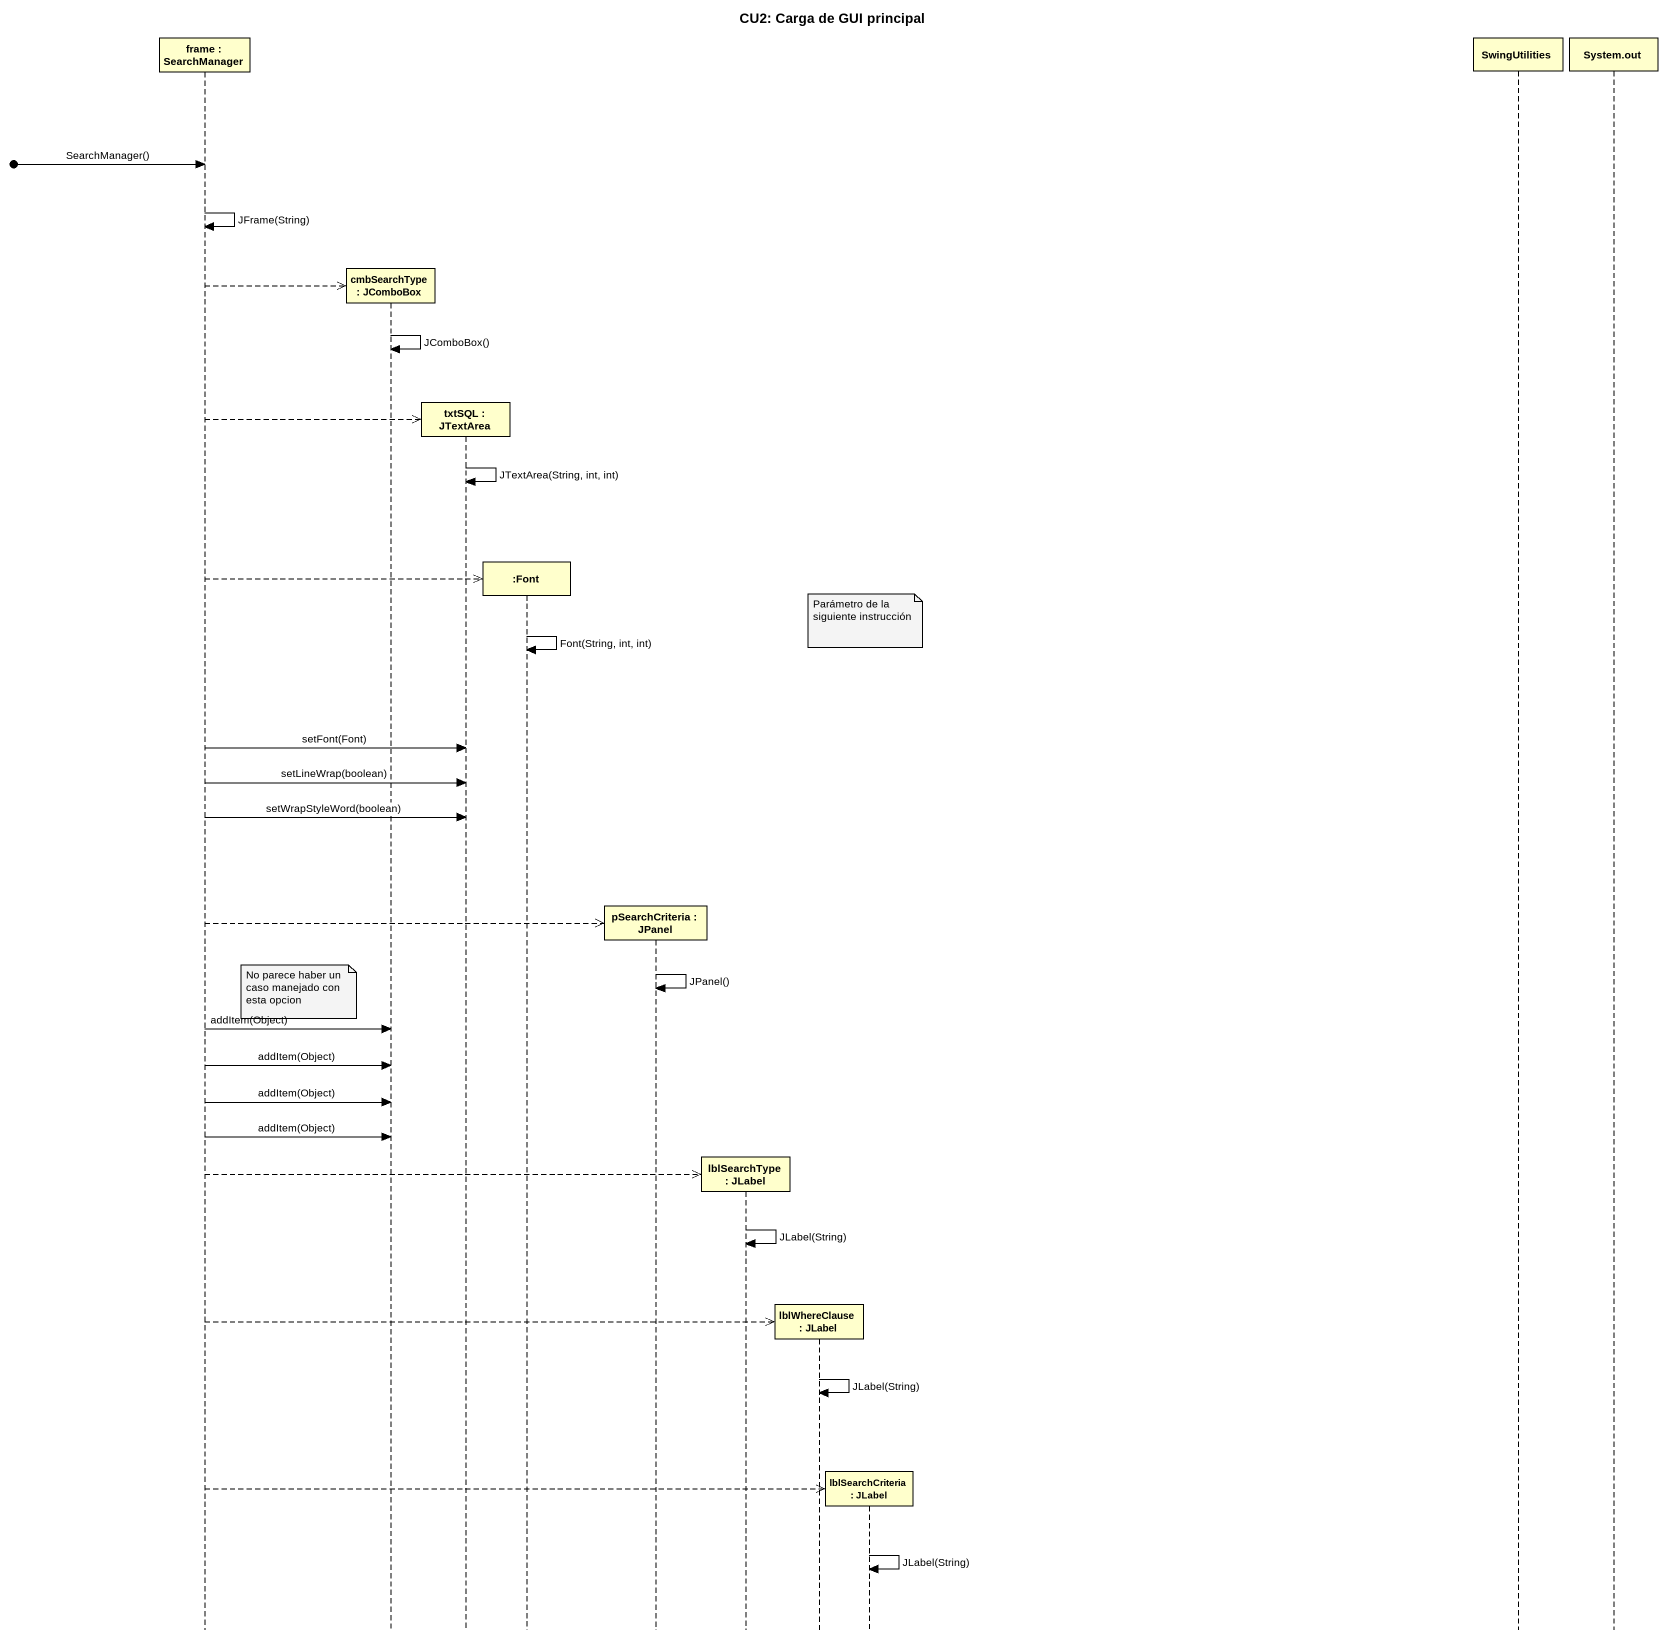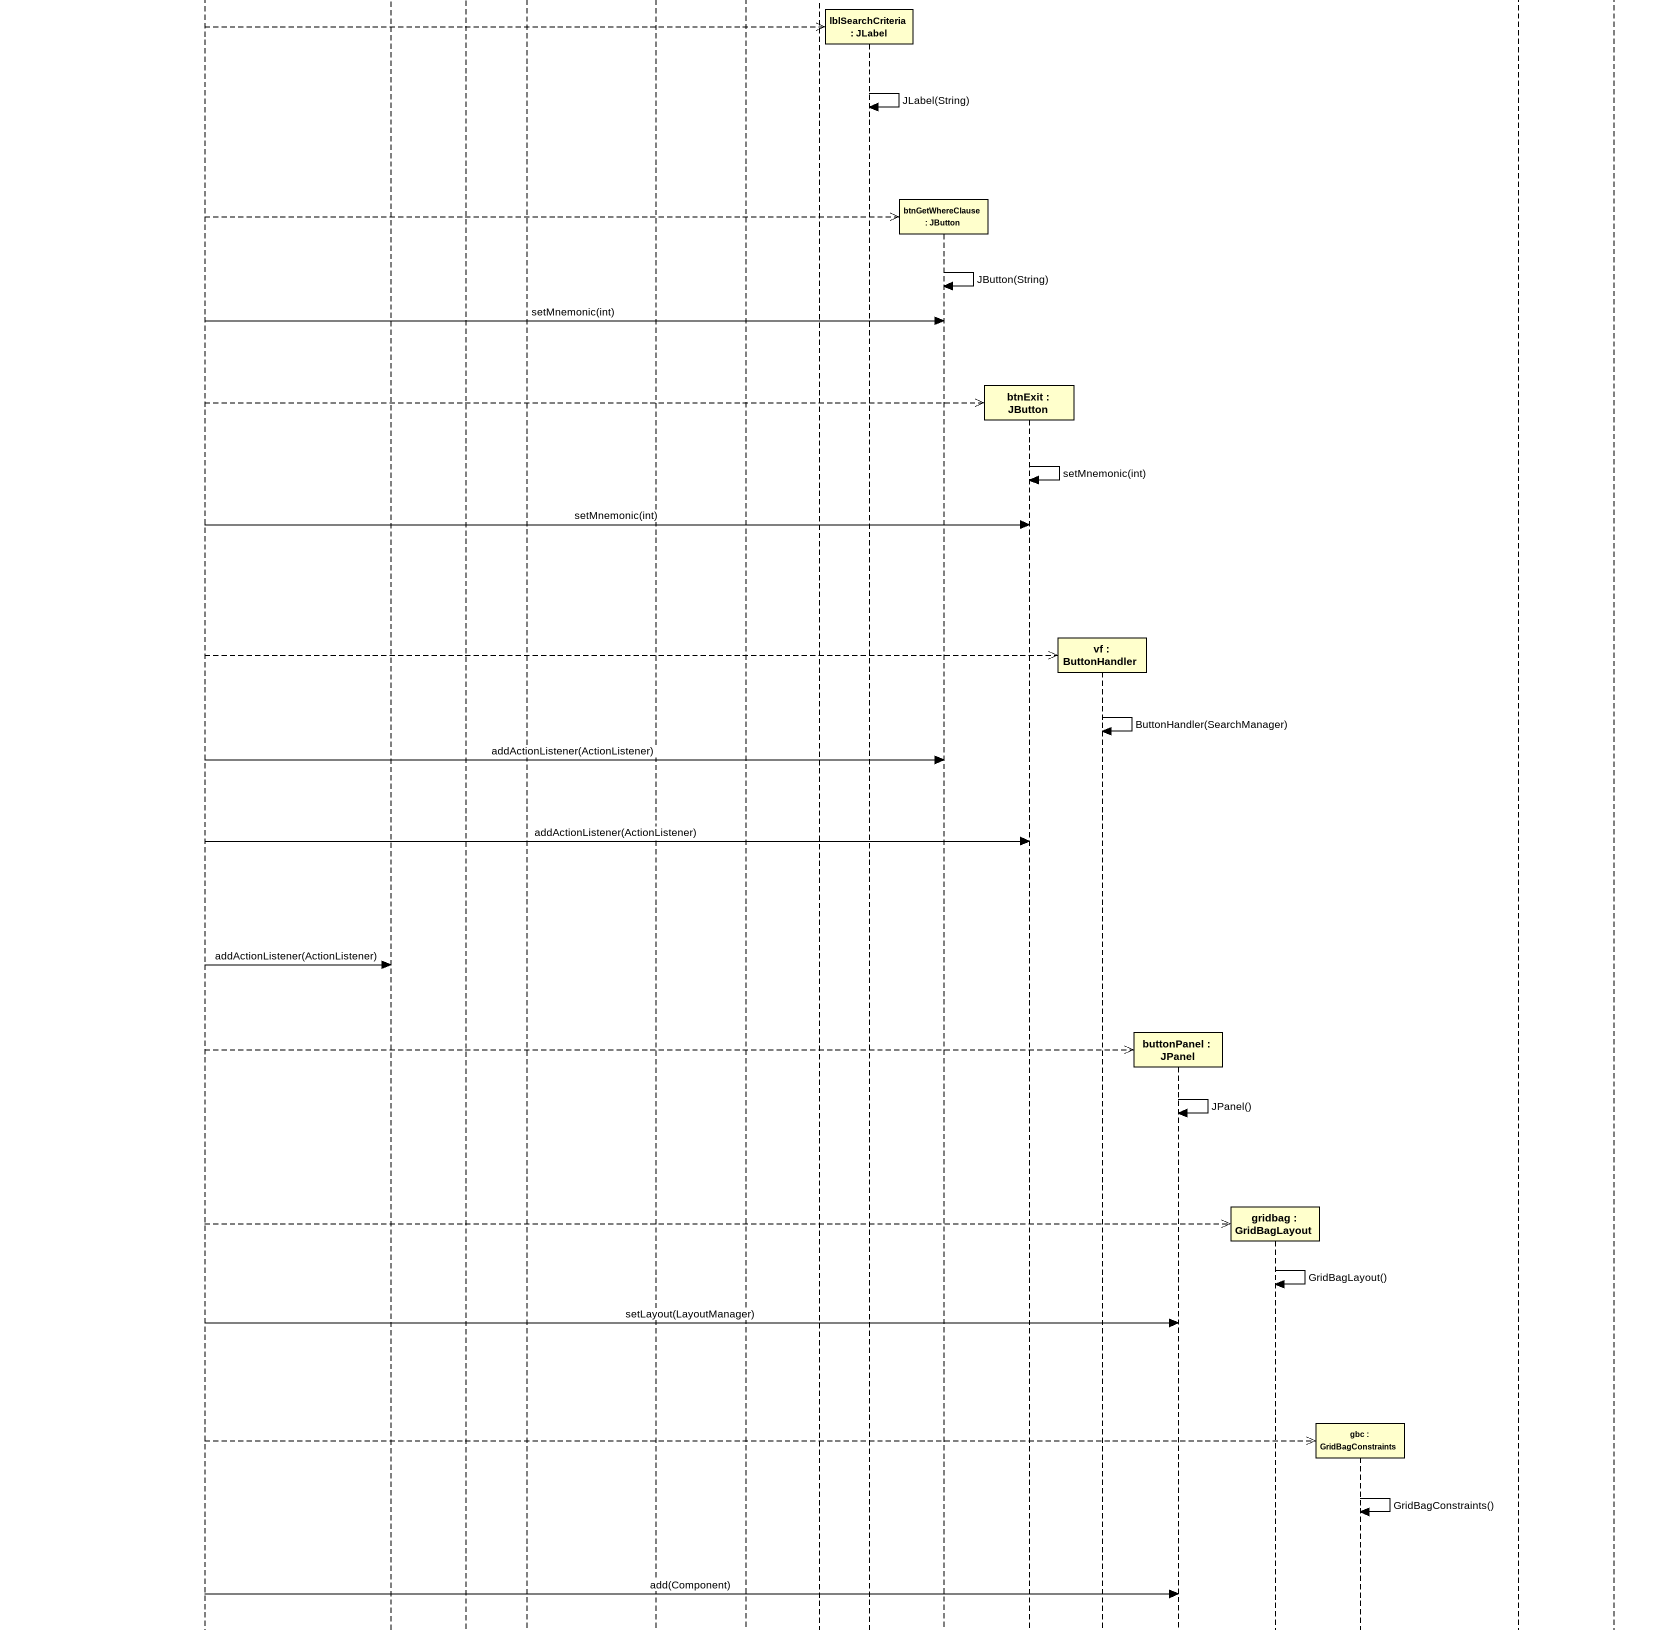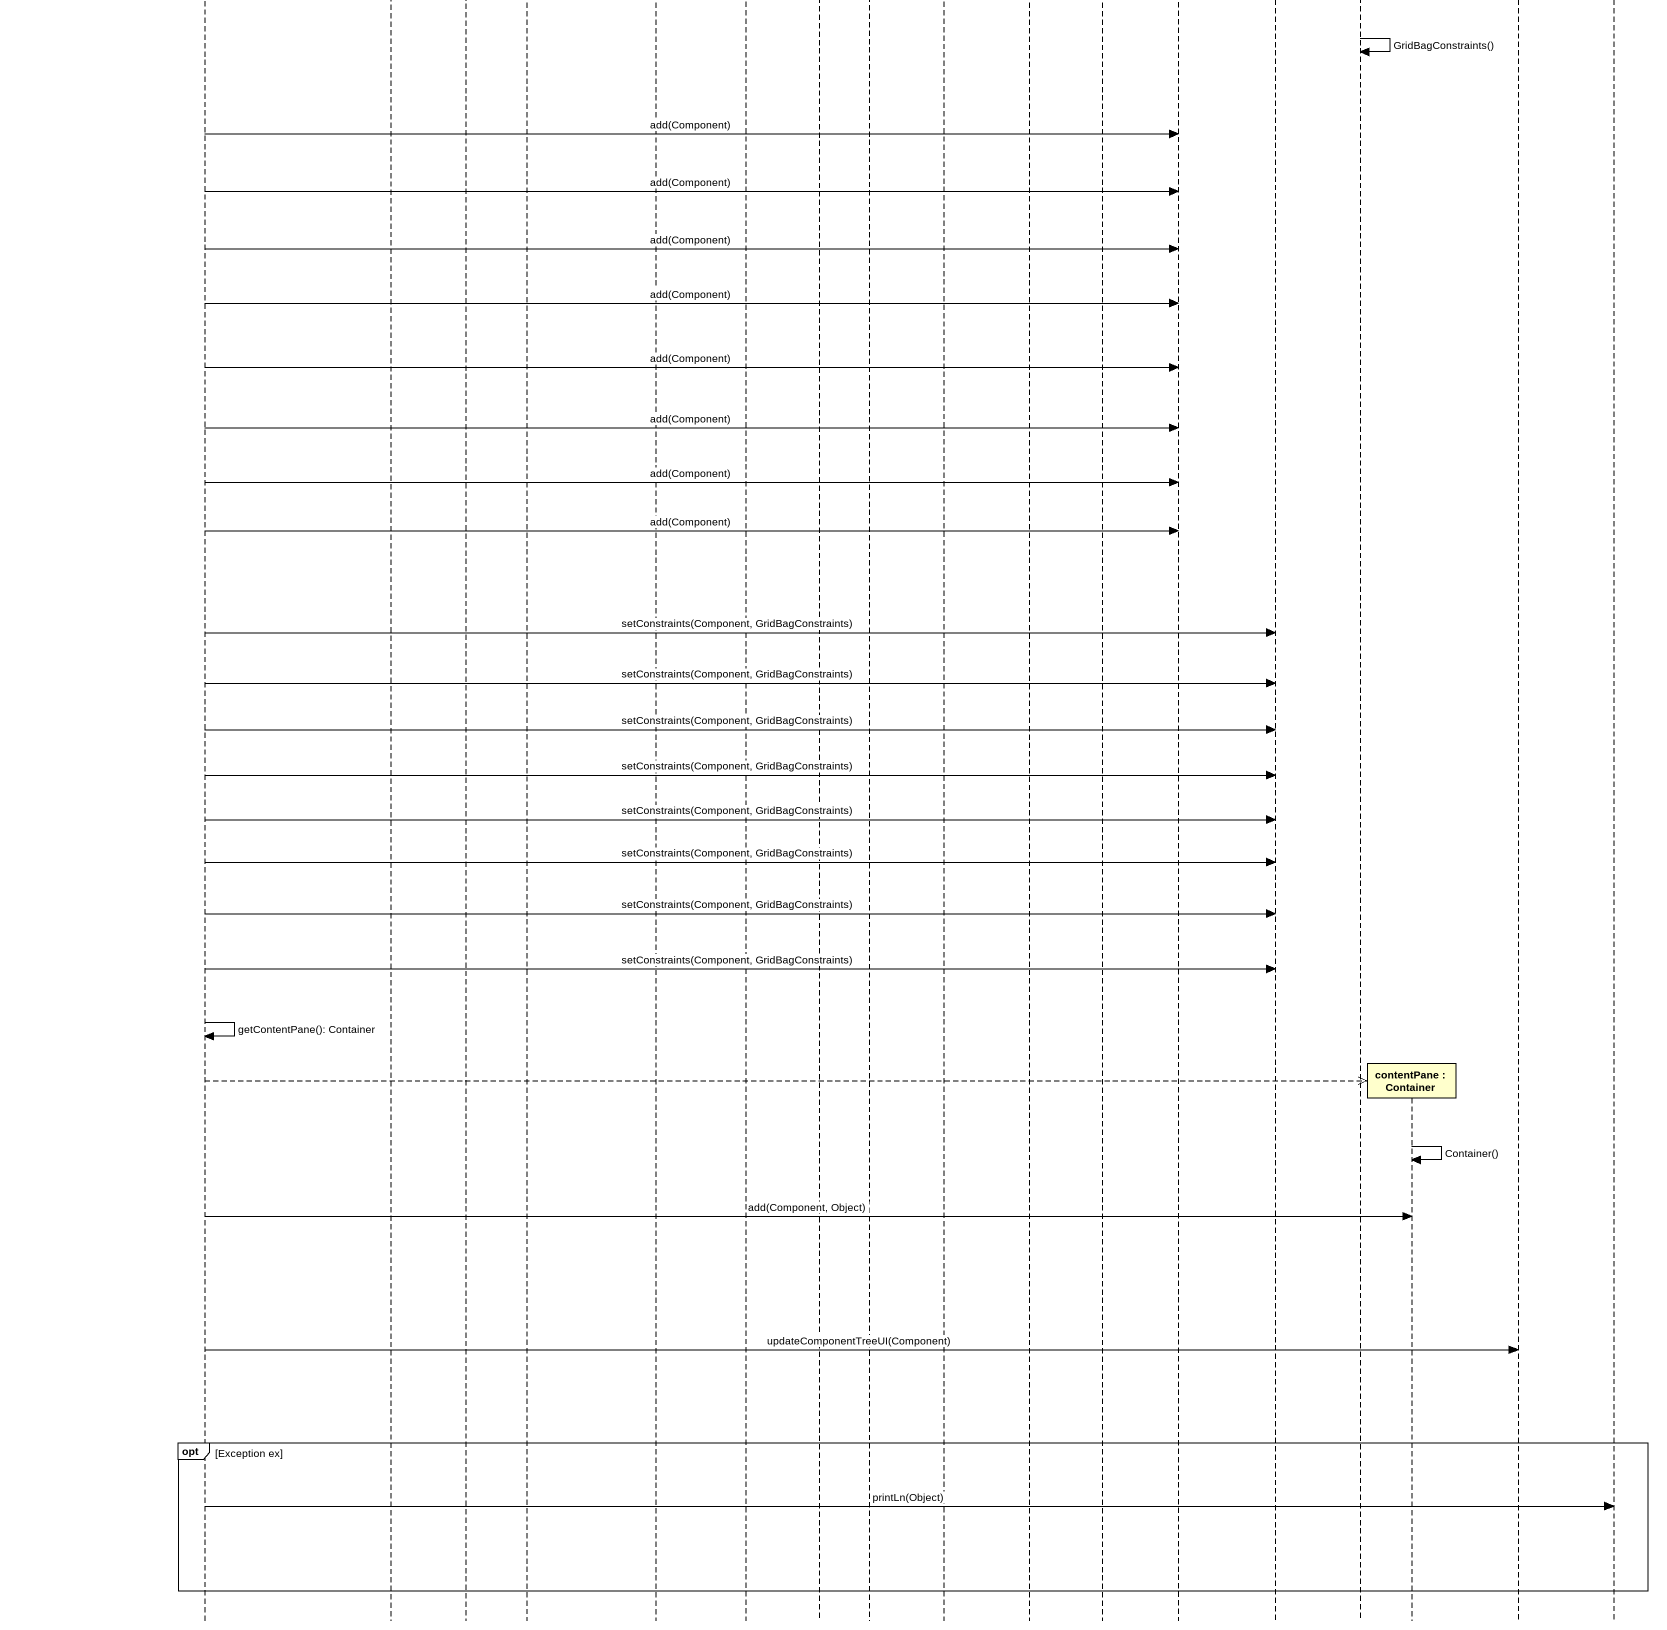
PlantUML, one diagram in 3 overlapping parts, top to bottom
@startuml
title CU2: Carga de GUI principal
hide footbox
participant "frame : SearchManager" as frame_
participant "cmbSearchType : JComboBox" as cmbSearchType
participant "txtSQL : JTextArea" as txtSQL
participant ":Font" as Font
participant "pSearchCriteria : JPanel" as pSearchCriteria
participant "lblSearchType : JLabel" as lblSearchType
participant "lblWhereClause : JLabel" as lblWhereClause
participant "lblSearchCriteria : JLabel" as lblSearchCriteria
participant "btnGetWhereClause : JButton" as btnGetWhereClause
participant "btnExit : JButton" as btnExit
participant "vf : ButtonHandler" as vf
participant "buttonPanel : JPanel" as buttonPanel
participant "gridbag : GridBagLayout" as gridbag
participant "gbc : GridBagConstraints" as gbc
participant "contentPane : Container" as contentPane
participant SwingUtilities
participant "System.out" as System_out

[o-> frame_ : SearchManager()
frame_ -> frame_ : JFrame(String)
frame_ -->> cmbSearchType **
cmbSearchType -> cmbSearchType : JComboBox()
frame_ -->> txtSQL **
txtSQL -> txtSQL : JTextArea(String, int, int)
frame_ -->> Font **
note over lblSearchCriteria : Parámetro de la siguiente instrucción
Font -> Font : Font(String, int, int)
frame_ -> txtSQL : setFont(Font)
frame_ -> txtSQL : setLineWrap(boolean)
frame_ -> txtSQL : setWrapStyleWord(boolean)
frame_ -->> pSearchCriteria **
pSearchCriteria -> pSearchCriteria : JPanel()
note left of cmbSearchType : No parece haber un caso manejado con esta opcion
frame_ -> cmbSearchType : addItem(Object)
frame_ -> cmbSearchType : addItem(Object)
frame_ -> cmbSearchType : addItem(Object)
frame_ -> cmbSearchType : addItem(Object)
frame_ -->> lblSearchType **
lblSearchType -> lblSearchType : JLabel(String)
frame_ -->> lblWhereClause **
lblWhereClause -> lblWhereClause : JLabel(String)
frame_ -->> lblSearchCriteria **
lblSearchCriteria -> lblSearchCriteria : JLabel(String)
frame_ -->> btnGetWhereClause **
btnGetWhereClause -> btnGetWhereClause : JButton(String)
frame_ -> btnGetWhereClause : setMnemonic(int)
frame_ -->> btnExit **
btnExit -> btnExit : setMnemonic(int)
frame_ -> btnExit : setMnemonic(int)
frame_ -->> vf **
vf -> vf : ButtonHandler(SearchManager)
frame_ -> btnGetWhereClause : addActionListener(ActionListener)
frame_ -> btnExit : addActionListener(ActionListener)
frame_ -> cmbSearchType : addActionListener(ActionListener)
frame_ -->> buttonPanel **
buttonPanel -> buttonPanel : JPanel()
frame_ -->> gridbag **
gridbag -> gridbag : GridBagLayout()
frame_ -> buttonPanel : setLayout(LayoutManager)
frame_ -->> gbc **
gbc -> gbc : GridBagConstraints()
frame_ -> buttonPanel : add(Component)
frame_ -> buttonPanel : add(Component)
frame_ -> buttonPanel : add(Component)
frame_ -> buttonPanel : add(Component)
frame_ -> buttonPanel : add(Component)
frame_ -> buttonPanel : add(Component)
frame_ -> buttonPanel : add(Component)
frame_ -> buttonPanel : add(Component)
frame_ -> gridbag : setConstraints(Component, GridBagConstraints)
frame_ -> gridbag : setConstraints(Component, GridBagConstraints)
frame_ -> gridbag : setConstraints(Component, GridBagConstraints)
frame_ -> gridbag : setConstraints(Component, GridBagConstraints)
frame_ -> gridbag : setConstraints(Component, GridBagConstraints)
frame_ -> gridbag : setConstraints(Component, GridBagConstraints)
frame_ -> gridbag : setConstraints(Component, GridBagConstraints)
frame_ -> gridbag : setConstraints(Component, GridBagConstraints)
frame_ -> frame_ : getContentPane(): Container
frame_ -->> contentPane **
contentPane -> contentPane : Container()
frame_ -> contentPane : add(Component, Object)
frame_ -> SwingUtilities : updateComponentTreeUI(Component)
opt Exception ex
  frame_ -> System_out : printLn(Object)
end
@enduml
